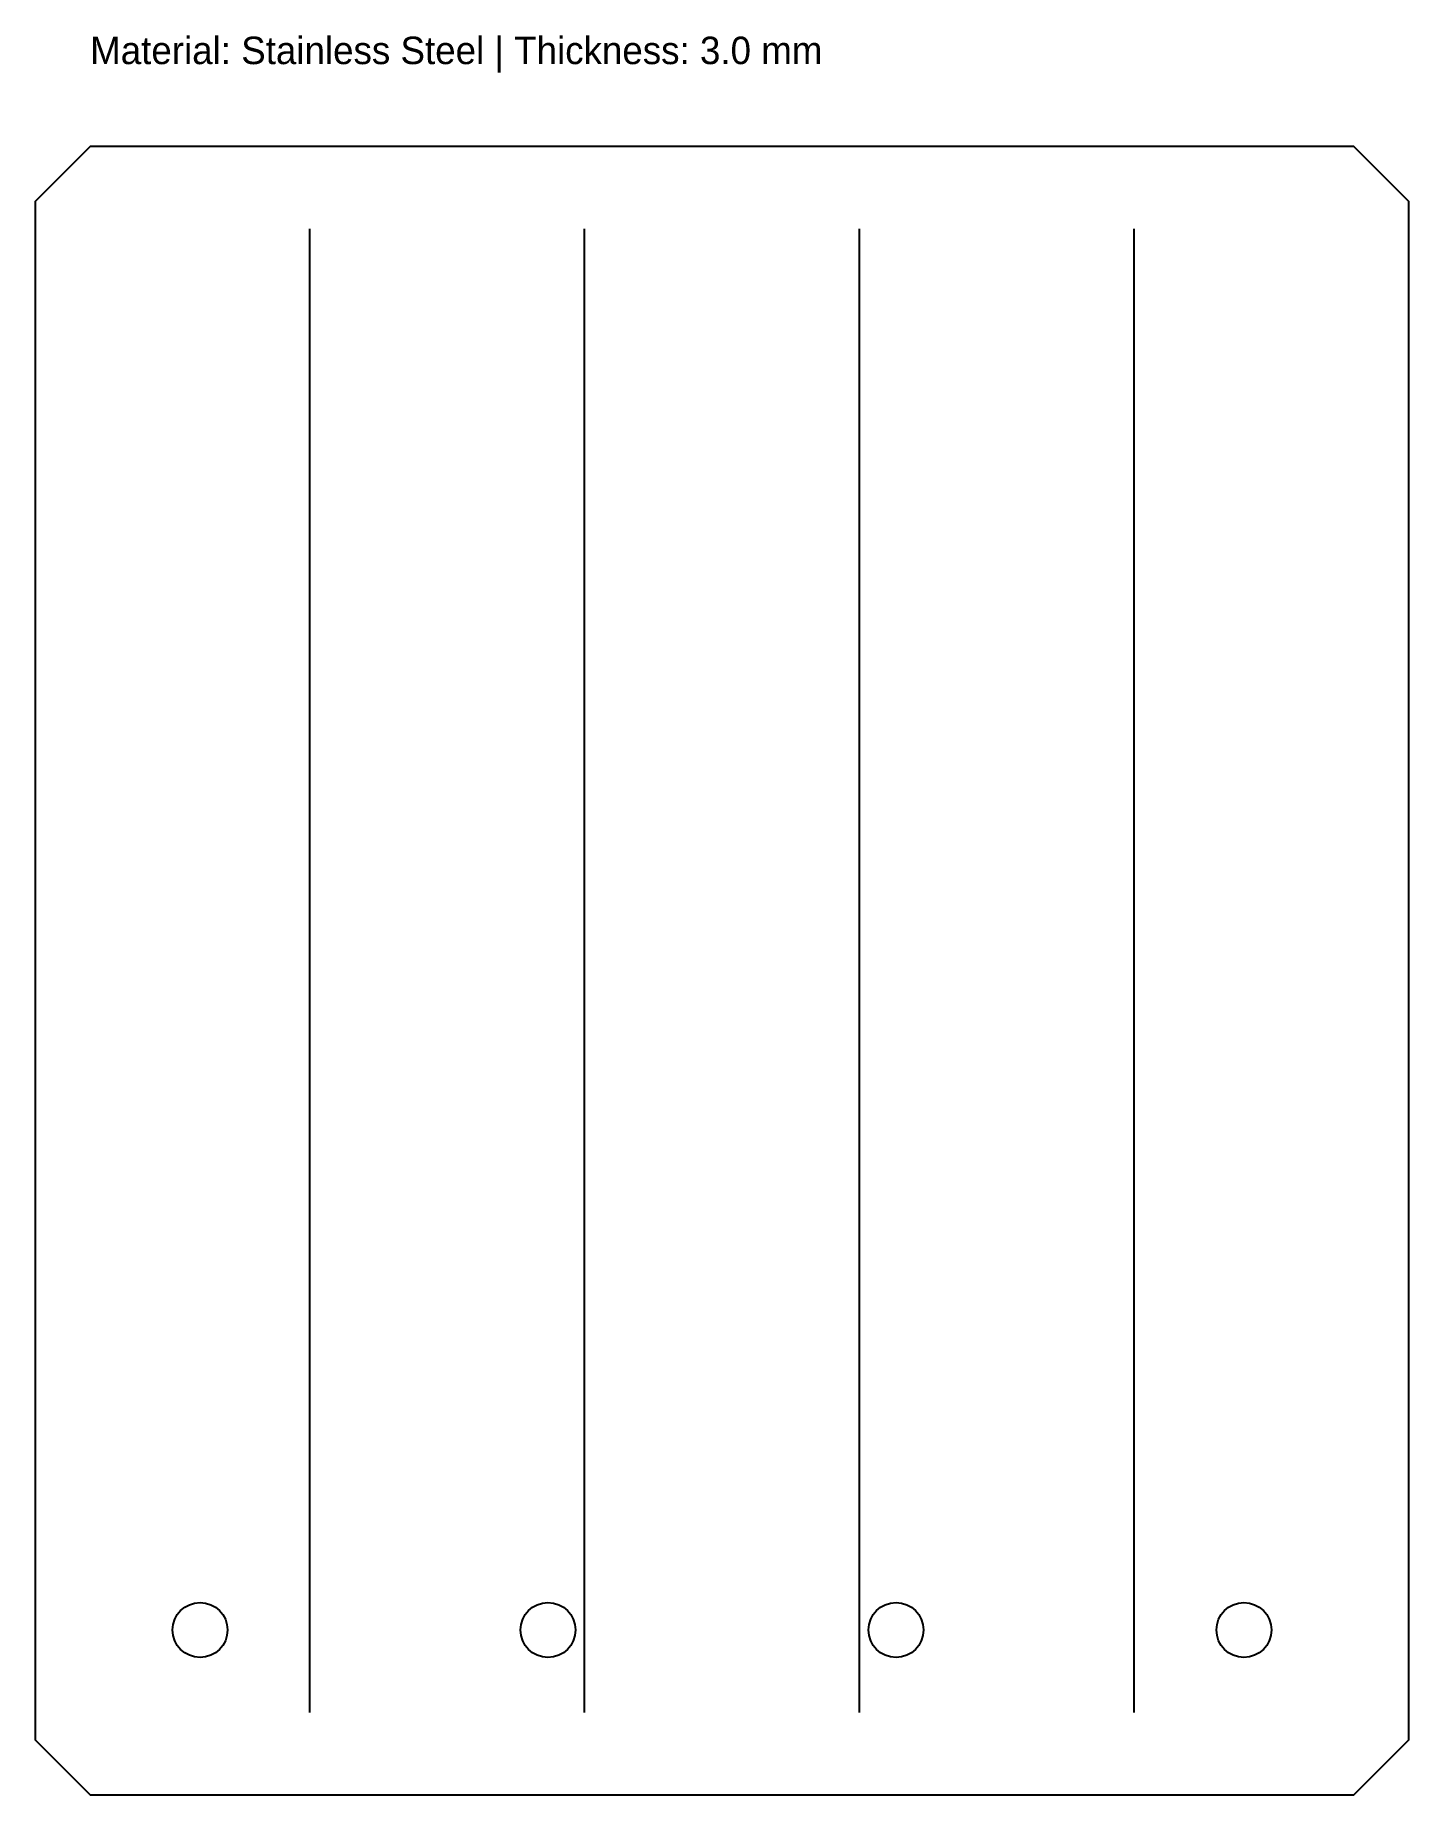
# Model space of a CAD drawing. Header units: metres. Extents: x 0 to 250, y 0 to 320.
import ezdxf

# ---------------------------------------------------------------- set-up
doc = ezdxf.new("R2010")
doc.units = ezdxf.units.M

msp = doc.modelspace()

# ---------------------------------------------------------------- linework, layer by layer
at = {"layer": 'BEND'}
for p, q in [((50, 15), (50, 285)), ((100, 15), (100, 285)), ((150, 15), (150, 285)), ((200, 15), (200, 285))]:
    msp.add_line(p, q, dxfattribs=at)
at = {"layer": 'CUT'}
msp.add_lwpolyline([(10, 0), (240, 0), (250, 10), (250, 290), (240, 300), (10, 300), (0, 290), (0, 10)], close=True, dxfattribs=at)
at = {"layer": 'HOLES'}
for centre in [(30, 30), (93.33, 30), (156.67, 30), (220, 30)]:
    msp.add_circle(centre, 5, dxfattribs=at)

# ---------------------------------------------------------------- texts
at = {"layer": 'NOTES'}
msp.add_text('Material: Stainless Steel | Thickness: 3.0 mm', height=5, dxfattribs=at).set_placement((10, 315))

doc.saveas('drawing.dxf')
